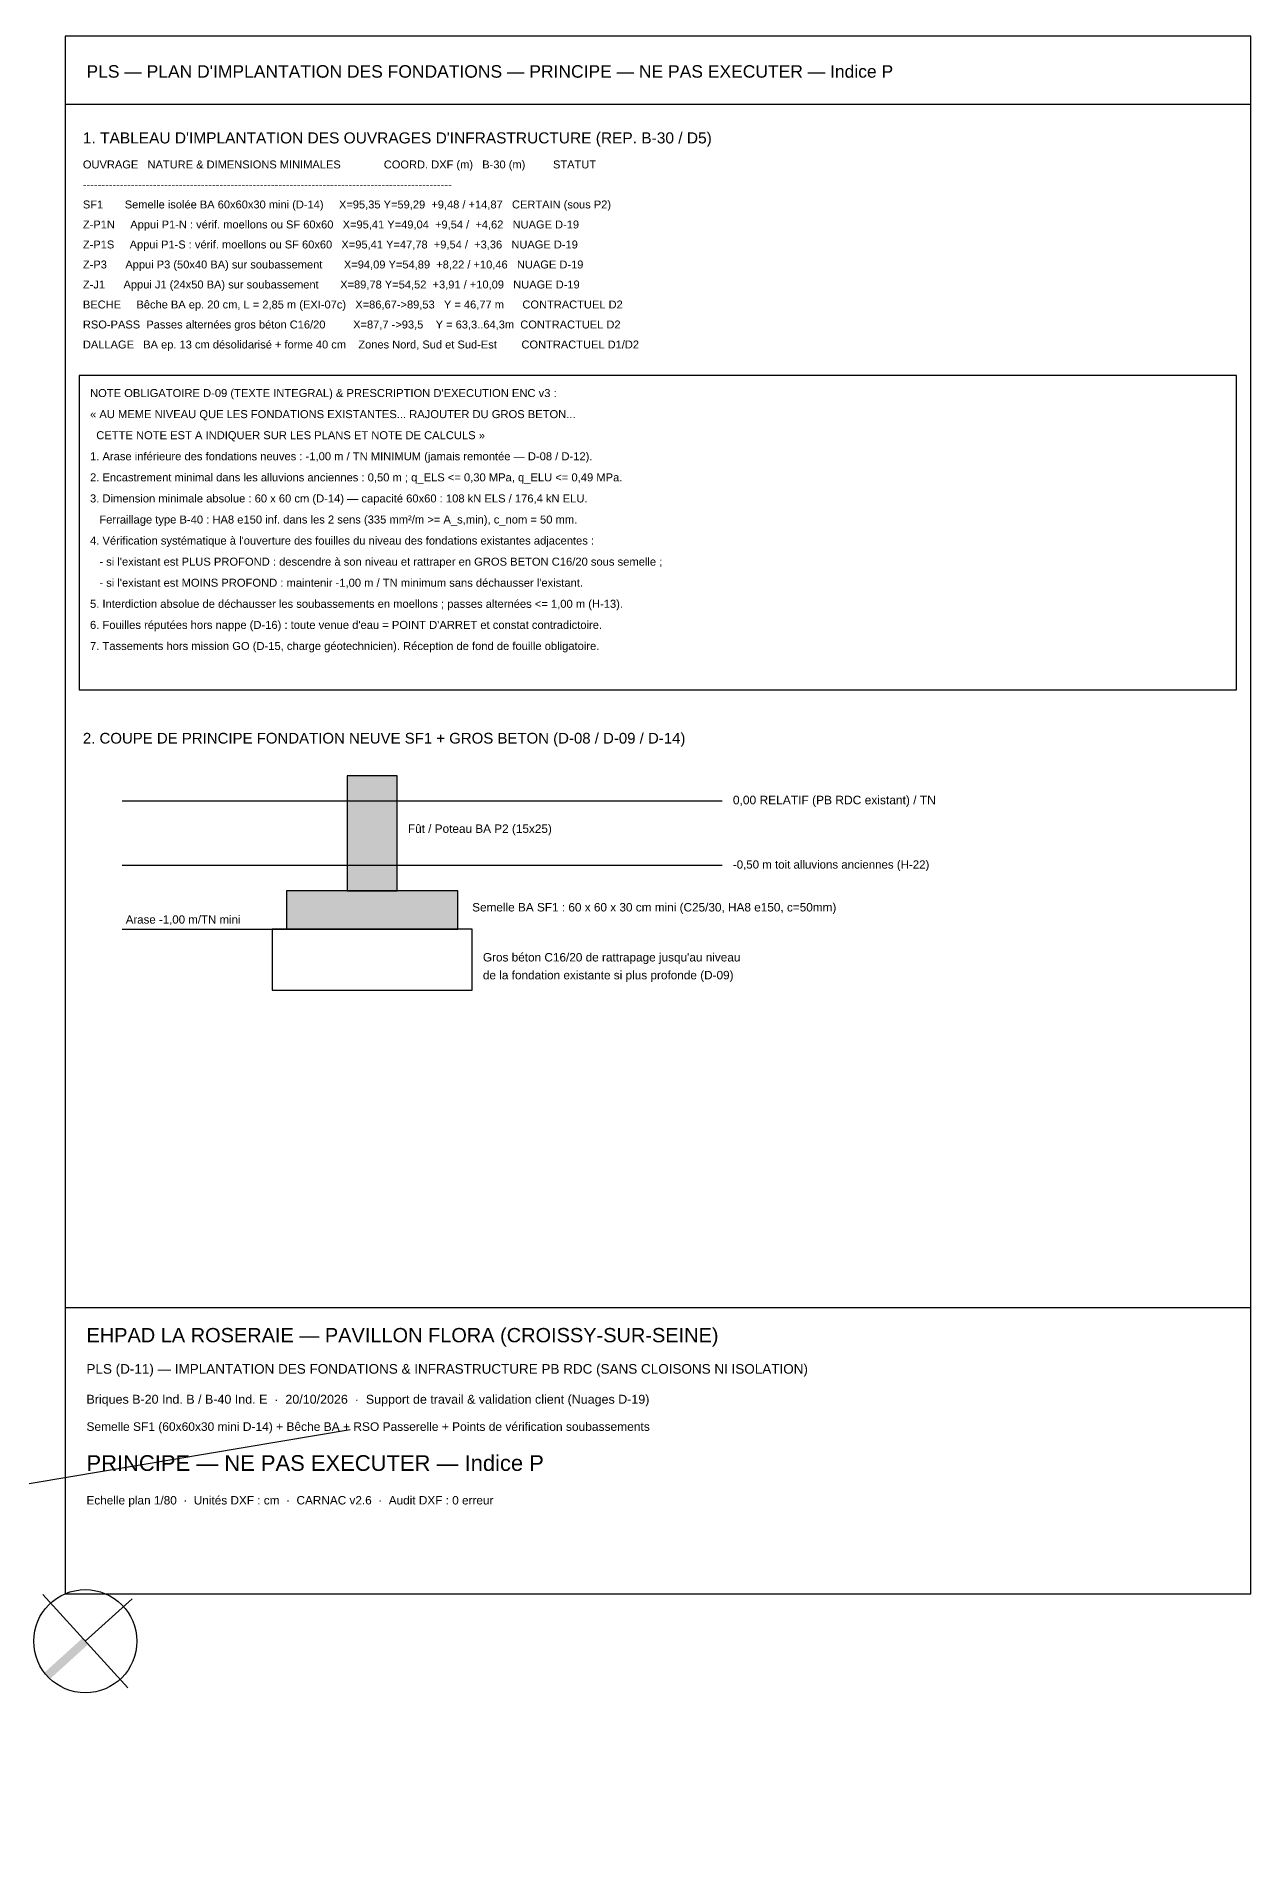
# Model space of a CAD drawing. Header units: centimetres. Extents: x 7169 to 11920, y 3983 to 6520.
# Drawn here: x 10220 to 11920, y 3983 to 6520 of the extents above; entities that cross this region are included whole.
import ezdxf

# ---------------------------------------------------------------- set-up
doc = ezdxf.new("R2010")
doc.units = ezdxf.units.CM
for name, color, linetype in [('070_trait-fin', 9, 'Continuous'), ('ARCHI-DEMOL', 30, 'Continuous'), ('STRUCT-BA', 3, 'Continuous'), ('STRUCT-CARTOUCHE', 7, 'Continuous'), ('STRUCT-FONDATIONS', 1, 'Continuous'), ('STRUCT-FRANGEMENTS', 1, 'Continuous'), ('STRUCT-STAB', 4, 'Continuous'), ('STRUCT-TEXTE', 7, 'Continuous'), ('STRUCT-TRAME', 8, 'Continuous')]:
    doc.layers.add(name, color=color, linetype=linetype)
doc.styles.get("Standard").update_dxf_attribs({"font": 'arial.ttf'})

# ---------------------------------------------------------------- blocks, each defined once
blk = doc.blocks.new('NORD')
for p, q in [((-149.9, 0), (149.9, 0)), ((0, 0), (0, -149.9))]:
    blk.add_line(p, q)
blk.add_circle((0, 0), 122.5)
blk.add_solid([(-10, 122.1), (10, 122.1), (-10, 0), (10, 0)])

msp = doc.modelspace()

# ---------------------------------------------------------------- hatches: boundary and pattern name
at = {"layer": 'STRUCT-BA'}
msp.add_hatch(color=3, dxfattribs=at).paths.add_polyline_path([(10655, 5324), (10725, 5324), (10725, 5485), (10655, 5485)])
at = {"layer": 'STRUCT-FONDATIONS'}
msp.add_hatch(color=1, dxfattribs=at).paths.add_polyline_path([(10570, 5270), (10810, 5270), (10810, 5324), (10570, 5324)])

# ---------------------------------------------------------------- linework, layer by layer
at = {"layer": '070_trait-fin'}
msp.add_line((10659, 4569.3), (7169.1, 3983.1), dxfattribs=at)
at = {"layer": 'ARCHI-DEMOL'}
msp.add_lwpolyline([(10550, 5185), (10830, 5185), (10830, 5270), (10550, 5270), (10550, 5185)], dxfattribs=at)
at = {"layer": 'STRUCT-BA'}
msp.add_lwpolyline([(10655, 5324), (10725, 5324), (10725, 5485), (10655, 5485), (10655, 5324)], dxfattribs=at)
at = {"layer": 'STRUCT-CARTOUCHE'}
for points in [[(10260, 4340), (11920, 4340), (11920, 6520), (10260, 6520), (10260, 4340)], [(10260, 4340), (11920, 4340), (11920, 4740), (10260, 4740), (10260, 4340)]]:
    msp.add_lwpolyline(points, dxfattribs=at)
at = {"layer": 'STRUCT-FONDATIONS'}
msp.add_line((10340, 5270), (10570, 5270), dxfattribs=at)
for points in [[(10280, 5605), (11900, 5605), (11900, 6045), (10280, 6045), (10280, 5605)], [(10570, 5270), (10810, 5270), (10810, 5324), (10570, 5324), (10570, 5270)]]:
    msp.add_lwpolyline(points, dxfattribs=at)
at = {"layer": 'STRUCT-FRANGEMENTS'}
msp.add_lwpolyline([(10260, 6425), (11920, 6425), (11920, 6520), (10260, 6520), (10260, 6425)], dxfattribs=at)
at = {"layer": 'STRUCT-STAB'}
msp.add_line((10340, 5360), (11180, 5360), dxfattribs=at)
at = {"layer": 'STRUCT-TRAME'}
msp.add_line((10340, 5450), (11180, 5450), dxfattribs=at)

# ---------------------------------------------------------------- block references
at = {"layer": '070_trait-fin', "xscale": 0.5892211539267361, "yscale": 0.5892211539267361, "zscale": 0.5892211539267361, "rotation": 132.2354592550134}
msp.add_blockref('NORD', (10288.4, 4273.6), dxfattribs=at)

# ---------------------------------------------------------------- texts
at = {"layer": 'ARCHI-DEMOL'}
for s, p in [("Gros béton C16/20 de rattrapage jusqu'au niveau", (10845, 5225)), ('de la fondation existante si plus profonde (D-09)', (10845, 5200))]:
    msp.add_text(s, height=11.8, dxfattribs=at).set_placement(p)
at = {"layer": 'STRUCT-BA'}
msp.add_text('Fût / Poteau BA P2 (15x25)', height=11.8, dxfattribs=at).set_placement((10740, 5405))
at = {"layer": 'STRUCT-CARTOUCHE'}
for s, height, p in [('EHPAD LA ROSERAIE — PAVILLON FLORA (CROISSY-SUR-SEINE)', 20, (10290, 4692)), ('PLS (D-11) — IMPLANTATION DES FONDATIONS & INFRASTRUCTURE PB RDC (SANS CLOISONS NI ISOLATION)', 13.5, (10290, 4648)), ('Briques B-20 Ind. B / B-40 Ind. E  ·  20/10/2026  ·  Support de travail & validation client (Nuages D-19)', 12.5, (10290, 4606)), ('Semelle SF1 (60x60x30 mini D-14) + Bêche BA + RSO Passerelle + Points de vérification soubassements', 12, (10290, 4568)), ('Echelle plan 1/80  ·  Unités DXF : cm  ·  CARNAC v2.6  ·  Audit DXF : 0 erreur', 11.8, (10290, 4465))]:
    msp.add_text(s, height=height, dxfattribs=at).set_placement(p)
at = {"layer": 'STRUCT-FONDATIONS'}
for s, height, p in [("NOTE OBLIGATOIRE D-09 (TEXTE INTEGRAL) & PRESCRIPTION D'EXECUTION ENC v3 :", 11.2, (10295, 6015)), ('« AU MEME NIVEAU QUE LES FONDATIONS EXISTANTES... RAJOUTER DU GROS BETON...', 11.2, (10295, 5985.5)), ('  CETTE NOTE EST A INDIQUER SUR LES PLANS ET NOTE DE CALCULS »', 11.2, (10295, 5956)), ('Semelle BA SF1 : 60 x 60 x 30 cm mini (C25/30, HA8 e150, c=50mm)', 11.8, (10830, 5295)), ('Arase -1,00 m/TN mini', 11.5, (10345, 5278))]:
    msp.add_text(s, height=height, dxfattribs=at).set_placement(p)
at = {"layer": 'STRUCT-FRANGEMENTS'}
for s, height, p in [("PLS — PLAN D'IMPLANTATION DES FONDATIONS — PRINCIPE — NE PAS EXECUTER — Indice P", 17.5, (10290, 6462)), ('PRINCIPE — NE PAS EXECUTER — Indice P', 22, (10290, 4512))]:
    msp.add_text(s, height=height, dxfattribs=at).set_placement(p)
at = {"layer": 'STRUCT-STAB'}
msp.add_text('-0,50 m toit alluvions anciennes (H-22)', height=11.5, dxfattribs=at).set_placement((11195, 5355))
at = {"layer": 'STRUCT-TEXTE'}
for s, height, p in [("1. TABLEAU D'IMPLANTATION DES OUVRAGES D'INFRASTRUCTURE (REP. B-30 / D5)", 15.5, (10285, 6370)), ('OUVRAGE   NATURE & DIMENSIONS MINIMALES              COORD. DXF (m)   B-30 (m)         STATUT', 11.1, (10285, 6335)), ('----------------------------------------------------------------------------------------------------', 11.1, (10285, 6307)), ('SF1       Semelle isolée BA 60x60x30 mini (D-14)     X=95,35 Y=59,29  +9,48 / +14,87   CERTAIN (sous P2)', 11.1, (10285, 6279)), ('Z-P1N     Appui P1-N : vérif. moellons ou SF 60x60   X=95,41 Y=49,04  +9,54 /  +4,62   NUAGE D-19', 11.1, (10285, 6251)), ('Z-P1S     Appui P1-S : vérif. moellons ou SF 60x60   X=95,41 Y=47,78  +9,54 /  +3,36   NUAGE D-19', 11.1, (10285, 6223)), ('Z-P3      Appui P3 (50x40 BA) sur soubassement       X=94,09 Y=54,89  +8,22 / +10,46   NUAGE D-19', 11.1, (10285, 6195)), ('Z-J1      Appui J1 (24x50 BA) sur soubassement       X=89,78 Y=54,52  +3,91 / +10,09   NUAGE D-19', 11.1, (10285, 6167)), ('BECHE     Bêche BA ep. 20 cm, L = 2,85 m (EXI-07c)   X=86,67->89,53   Y = 46,77 m      CONTRACTUEL D2', 11.1, (10285, 6139)), ('RSO-PASS  Passes alternées gros béton C16/20         X=87,7 ->93,5    Y = 63,3..64,3m  CONTRACTUEL D2', 11.1, (10285, 6111)), ('DALLAGE   BA ep. 13 cm désolidarisé + forme 40 cm    Zones Nord, Sud et Sud-Est        CONTRACTUEL D1/D2', 11.1, (10285, 6083)), ('1. Arase inférieure des fondations neuves : -1,00 m / TN MINIMUM (jamais remontée — D-08 / D-12).', 11.2, (10295, 5926.5)), ('2. Encastrement minimal dans les alluvions anciennes : 0,50 m ; q_ELS <= 0,30 MPa, q_ELU <= 0,49 MPa.', 11.2, (10295, 5897)), ('3. Dimension minimale absolue : 60 x 60 cm (D-14) — capacité 60x60 : 108 kN ELS / 176,4 kN ELU.', 11.2, (10295, 5867.5)), ('   Ferraillage type B-40 : HA8 e150 inf. dans les 2 sens (335 mm²/m >= A_s,min), c_nom = 50 mm.', 11.2, (10295, 5838)), ("4. Vérification systématique à l'ouverture des fouilles du niveau des fondations existantes adjacentes :", 11.2, (10295, 5808.5)), ("   - si l'existant est PLUS PROFOND : descendre à son niveau et rattraper en GROS BETON C16/20 sous semelle ;", 11.2, (10295, 5779)), ("   - si l'existant est MOINS PROFOND : maintenir -1,00 m / TN minimum sans déchausser l'existant.", 11.2, (10295, 5749.5)), ('5. Interdiction absolue de déchausser les soubassements en moellons ; passes alternées <= 1,00 m (H-13).', 11.2, (10295, 5720)), ("6. Fouilles réputées hors nappe (D-16) : toute venue d'eau = POINT D'ARRET et constat contradictoire.", 11.2, (10295, 5690.5)), ('7. Tassements hors mission GO (D-15, charge géotechnicien). Réception de fond de fouille obligatoire.', 11.2, (10295, 5661)), ('2. COUPE DE PRINCIPE FONDATION NEUVE SF1 + GROS BETON (D-08 / D-09 / D-14)', 15, (10285, 5530)), ('0,00 RELATIF (PB RDC existant) / TN', 12, (11195, 5445))]:
    msp.add_text(s, height=height, dxfattribs=at).set_placement(p)

doc.saveas('drawing.dxf')
